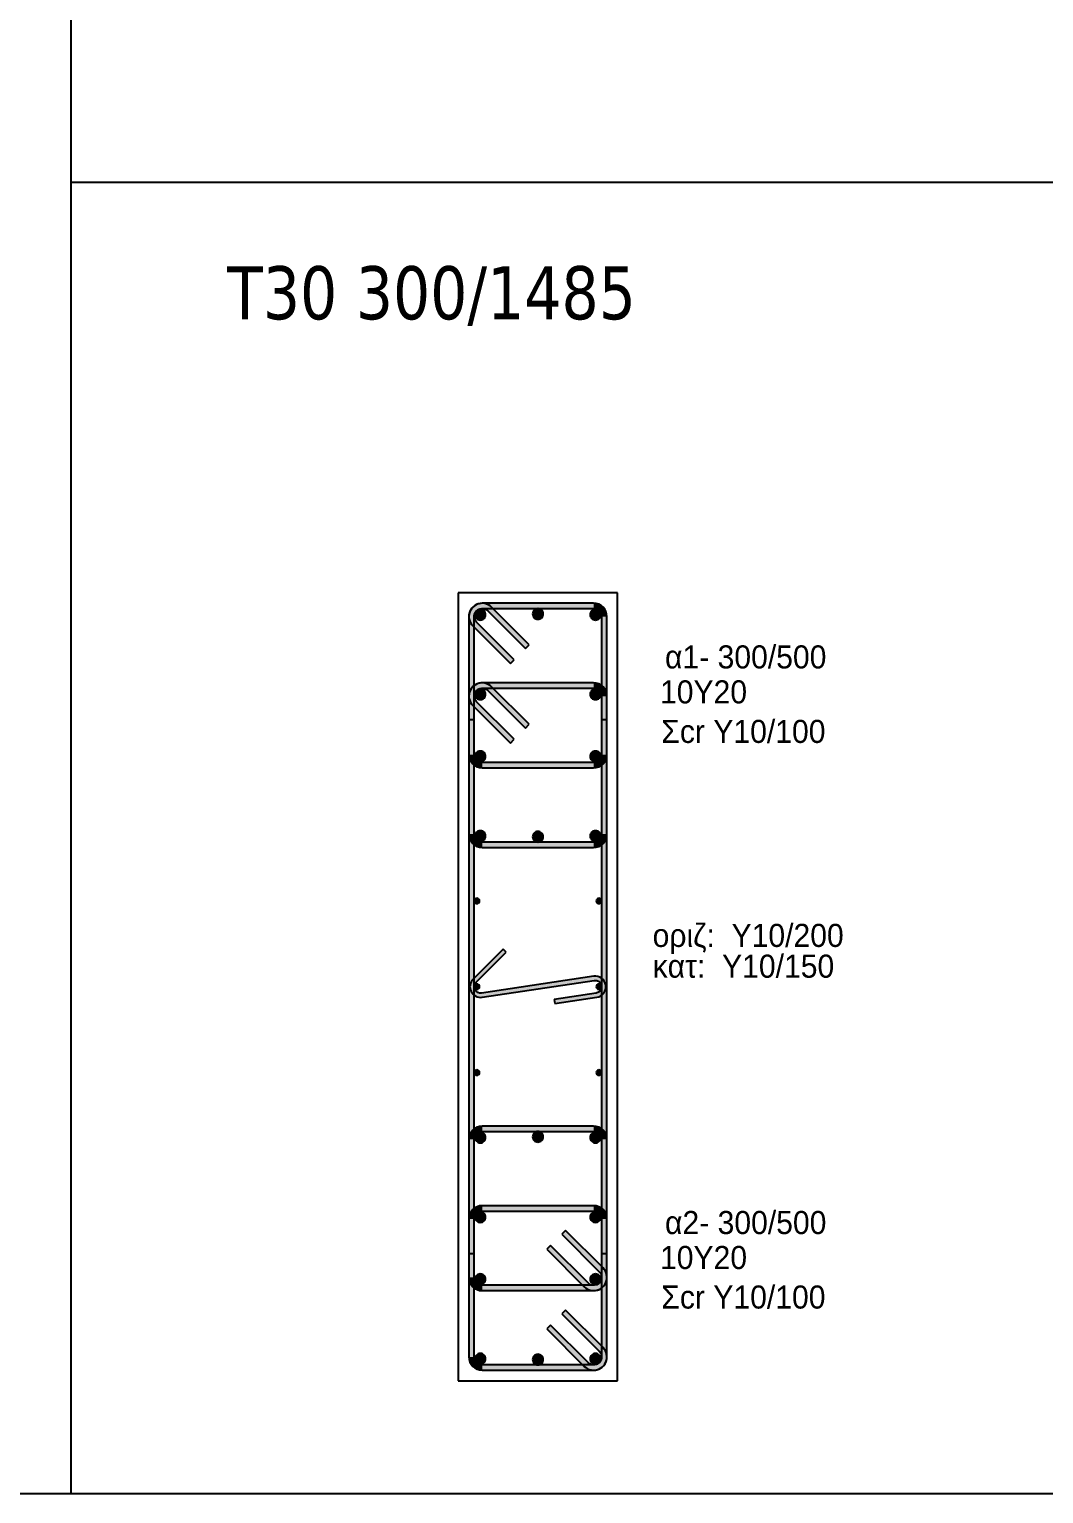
# Model space of a CAD drawing. Header units: millimetres. Extents: x -2171 to 1563, y -1758 to -1505.
# Drawn here: x -279.16 to -269.6, y -1630.29 to -1616.49 of the extents above; entities that cross this region are included whole.
import ezdxf

# ---------------------------------------------------------------- set-up
doc = ezdxf.new("R2010")
doc.units = ezdxf.units.MM
for name, color, linetype in [('-S_TEXT', 3, 'Continuous'), ('Col_Det', 7, 'Continuous'), ('Col_Det_Fill', 7, 'Continuous'), ('Geo_Col_Pro_1', 7, 'Continuous'), ('pinakaki', 153, 'Continuous')]:
    doc.layers.add(name, color=color, linetype=linetype)
doc.styles.add('S1Arl22_b_934_161', font='arial.ttf', dxfattribs={"width": 0.933629, "height": 0.002175})
doc.styles.get("Standard").update_dxf_attribs({"font": 'tahoma.ttf'})

msp = doc.modelspace()

# ---------------------------------------------------------------- hatches: boundary and pattern name
at = {"layer": 'Col_Det_Fill'}
for color, points in [(252, [(-274.8394, -1621.9758), (-274.804, -1621.9404, 0.6681786), (-275.0174, -1622.0288), (-274.9674, -1622.0288, -0.6681786)]), (252, [(-274.8924, -1621.9538), (-274.8924, -1621.9038, 0.6681786), (-274.9808, -1622.1172), (-274.9454, -1622.0818, -0.6681786)]), (252, [(-273.8424, -1621.9538), (-273.8424, -1621.9038), (-274.8924, -1621.9038), (-274.8924, -1621.9538)]), (252, [(-273.7674, -1622.0288), (-273.7174, -1622.0288, 0.4142136), (-273.8424, -1621.9038), (-273.8424, -1621.9538, -0.4142136)]), (252, [(-274.9674, -1622.0288), (-275.0174, -1622.0288), (-275.0174, -1624.0788), (-274.9674, -1624.0788)]), (12, [(-274.9101, -1621.9611, 0.4142136), (-274.9601, -1622.0111, 0.4142136), (-274.9101, -1622.0611, 0.4142136), (-274.8601, -1622.0111, 0.4142136)]), (252, [(-274.4858, -1622.3293), (-274.4505, -1622.294), (-274.804, -1621.9404), (-274.8394, -1621.9758)]), (133, [(-274.3674, -1621.9538, 0.4142136), (-274.4174, -1622.0038, 0.4142136), (-274.3674, -1622.0538, 0.4142136), (-274.3174, -1622.0038, 0.4142136)]), (12, [(-273.8247, -1621.9611, 0.4142136), (-273.8747, -1622.0111, 0.4142136), (-273.8247, -1622.0611, 0.4142136), (-273.7747, -1622.0111, 0.4142136)]), (252, [(-273.7674, -1624.0788), (-273.7174, -1624.0788), (-273.7174, -1622.0288), (-273.7674, -1622.0288)]), (252, [(-274.9454, -1622.0818), (-274.9808, -1622.1172), (-274.6272, -1622.4707), (-274.5919, -1622.4354)]), (252, [(-274.8394, -1622.7258), (-274.804, -1622.6904, 0.6681786), (-275.0174, -1622.7788), (-274.9674, -1622.7788, -0.6681786)]), (252, [(-274.8924, -1622.7038), (-274.8924, -1622.6538, 0.6681786), (-274.9808, -1622.8672), (-274.9454, -1622.8318, -0.6681786)]), (56, [(-274.9101, -1622.7111, 0.4142136), (-274.9601, -1622.7611, 0.4142136), (-274.9101, -1622.8111, 0.4142136), (-274.8601, -1622.7611, 0.4142136)]), (252, [(-273.8424, -1622.7038), (-273.8424, -1622.6538), (-274.8924, -1622.6538), (-274.8924, -1622.7038)]), (252, [(-274.4858, -1623.0793), (-274.4505, -1623.044), (-274.804, -1622.6904), (-274.8394, -1622.7258)]), (56, [(-273.8247, -1622.7111, 0.4142136), (-273.8747, -1622.7611, 0.4142136), (-273.8247, -1622.8111, 0.4142136), (-273.7747, -1622.7611, 0.4142136)]), (252, [(-273.7674, -1622.7788), (-273.7174, -1622.7788, 0.4142136), (-273.8424, -1622.6538), (-273.8424, -1622.7038, -0.4142136)]), (252, [(-274.9674, -1622.7788), (-275.0174, -1622.7788), (-275.0174, -1623.3288), (-274.9674, -1623.3288)]), (252, [(-274.9454, -1622.8318), (-274.9808, -1622.8672), (-274.6272, -1623.2207), (-274.5919, -1623.1854)]), (252, [(-273.7674, -1623.3288), (-273.7174, -1623.3288), (-273.7174, -1622.7788), (-273.7674, -1622.7788)]), (252, [(-274.9674, -1623.0023), (-275.0174, -1623.0023), (-275.0174, -1628.0322), (-274.9674, -1628.0322)]), (252, [(-273.7674, -1628.0322), (-273.7174, -1628.0322), (-273.7174, -1623.0023), (-273.7674, -1623.0023)]), (252, [(-274.9674, -1623.3288), (-275.0174, -1623.3288, 0.4142136), (-274.8924, -1623.4538), (-274.8924, -1623.4038, -0.4142136)]), (56, [(-274.9101, -1623.2965, 0.4142136), (-274.9601, -1623.3465, 0.4142136), (-274.9101, -1623.3965, 0.4142136), (-274.8601, -1623.3465, 0.4142136)]), (252, [(-274.8924, -1623.4038), (-274.8924, -1623.4538), (-273.8424, -1623.4538), (-273.8424, -1623.4038)]), (56, [(-273.8247, -1623.2965, 0.4142136), (-273.8747, -1623.3465, 0.4142136), (-273.8247, -1623.3965, 0.4142136), (-273.7747, -1623.3465, 0.4142136)]), (252, [(-273.8424, -1623.4038), (-273.8424, -1623.4538, 0.4142136), (-273.7174, -1623.3288), (-273.7674, -1623.3288, -0.4142136)]), (252, [(-274.9674, -1624.0788), (-275.0174, -1624.0788, 0.4142136), (-274.8924, -1624.2038), (-274.8924, -1624.1538, -0.4142136)]), (12, [(-274.9101, -1624.0465, 0.4142136), (-274.9601, -1624.0965, 0.4142136), (-274.9101, -1624.1465, 0.4142136), (-274.8601, -1624.0965, 0.4142136)]), (133, [(-274.3674, -1624.0538, 0.4142136), (-274.4174, -1624.1038, 0.4142136), (-274.3674, -1624.1538, 0.4142136), (-274.3174, -1624.1038, 0.4142136)]), (12, [(-273.8247, -1624.0465, 0.4142136), (-273.8747, -1624.0965, 0.4142136), (-273.8247, -1624.1465, 0.4142136), (-273.7747, -1624.0965, 0.4142136)]), (252, [(-273.8424, -1624.1538), (-273.8424, -1624.2038, 0.4142136), (-273.7174, -1624.0788), (-273.7674, -1624.0788, -0.4142136)]), (252, [(-274.8924, -1624.1538), (-274.8924, -1624.2038), (-273.8424, -1624.2038), (-273.8424, -1624.1538)]), (133, [(-274.9424, -1624.7336, 0.4142136), (-274.9174, -1624.7086, 0.4142136), (-274.9424, -1624.6836, 0.4142136), (-274.9674, -1624.7086, 0.4142136)]), (133, [(-273.7924, -1624.7336, 0.4142136), (-273.7674, -1624.7086, 0.4142136), (-273.7924, -1624.6836, 0.4142136), (-273.8174, -1624.7086, 0.4142136)]), (252, [(-274.9781, -1625.4465), (-274.9498, -1625.4748), (-274.667, -1625.192), (-274.6953, -1625.1637)]), (252, [(-274.8926, -1625.6161), (-274.8985, -1625.5766, -0.7233449), (-274.9498, -1625.4748), (-274.9781, -1625.4465, 0.7233449)]), (133, [(-274.9424, -1625.5422, 0.4142136), (-274.9174, -1625.5172, 0.4142136), (-274.9424, -1625.4922, 0.4142136), (-274.9674, -1625.5172, 0.4142136)]), (252, [(-273.8363, -1625.4579), (-273.8422, -1625.4183), (-274.8985, -1625.5766), (-274.8926, -1625.6161)]), (252, [(-273.8185, -1625.5766), (-273.8126, -1625.6161, 1), (-273.8422, -1625.4183), (-273.8363, -1625.4579, -1)]), (133, [(-273.7924, -1625.5422, 0.4142136), (-273.7674, -1625.5172, 0.4142136), (-273.7924, -1625.4922, 0.4142136), (-273.8174, -1625.5172, 0.4142136)]), (252, [(-274.2141, -1625.6358), (-274.2082, -1625.6754), (-273.8126, -1625.6161), (-273.8185, -1625.5766)]), (133, [(-274.9424, -1626.3509, 0.4142136), (-274.9174, -1626.3259, 0.4142136), (-274.9424, -1626.3009, 0.4142136), (-274.9674, -1626.3259, 0.4142136)]), (133, [(-273.7924, -1626.3509, 0.4142136), (-273.7674, -1626.3259, 0.4142136), (-273.7924, -1626.3009, 0.4142136), (-273.8174, -1626.3259, 0.4142136)]), (252, [(-274.8924, -1626.8807), (-274.8924, -1626.8307, 0.4142136), (-275.0174, -1626.9557), (-274.9674, -1626.9557, -0.4142136)]), (252, [(-273.8424, -1626.8807), (-273.8424, -1626.8307), (-274.8924, -1626.8307), (-274.8924, -1626.8807)]), (252, [(-273.7674, -1626.9557), (-273.7174, -1626.9557, 0.4142136), (-273.8424, -1626.8307), (-273.8424, -1626.8807, -0.4142136)]), (252, [(-274.9674, -1626.9557), (-275.0174, -1626.9557), (-275.0174, -1629.0057), (-274.9674, -1629.0057)]), (12, [(-274.9101, -1626.988, 0.4142136), (-274.8601, -1626.938, 0.4142136), (-274.9101, -1626.888, 0.4142136), (-274.9601, -1626.938, 0.4142136)]), (133, [(-274.3674, -1626.9807, 0.4142136), (-274.3174, -1626.9307, 0.4142136), (-274.3674, -1626.8807, 0.4142136), (-274.4174, -1626.9307, 0.4142136)]), (12, [(-273.8247, -1626.988, 0.4142136), (-273.7747, -1626.938, 0.4142136), (-273.8247, -1626.888, 0.4142136), (-273.8747, -1626.938, 0.4142136)]), (252, [(-273.7674, -1629.0057), (-273.7174, -1629.0057), (-273.7174, -1626.9557), (-273.7674, -1626.9557)]), (252, [(-274.8924, -1627.6307), (-274.8924, -1627.5807, 0.4142136), (-275.0174, -1627.7057), (-274.9674, -1627.7057, -0.4142136)]), (56, [(-274.9101, -1627.738, 0.4142136), (-274.8601, -1627.688, 0.4142136), (-274.9101, -1627.638, 0.4142136), (-274.9601, -1627.688, 0.4142136)]), (252, [(-273.8424, -1627.6307), (-273.8424, -1627.5807), (-274.8924, -1627.5807), (-274.8924, -1627.6307)]), (56, [(-273.8247, -1627.738, 0.4142136), (-273.7747, -1627.688, 0.4142136), (-273.8247, -1627.638, 0.4142136), (-273.8747, -1627.688, 0.4142136)]), (252, [(-273.7674, -1627.7057), (-273.7174, -1627.7057, 0.4142136), (-273.8424, -1627.5807), (-273.8424, -1627.6307, -0.4142136)]), (252, [(-274.9674, -1627.7057), (-275.0174, -1627.7057), (-275.0174, -1628.2557), (-274.9674, -1628.2557)]), (252, [(-273.7894, -1628.2027), (-273.754, -1628.1673), (-274.1076, -1627.8138), (-274.1429, -1627.8491)]), (252, [(-273.7674, -1628.2557), (-273.7174, -1628.2557), (-273.7174, -1627.7057), (-273.7674, -1627.7057)]), (252, [(-274.249, -1627.9552), (-274.2843, -1627.9905), (-273.9308, -1628.3441), (-273.8954, -1628.3087)]), (56, [(-274.9101, -1628.3234, 0.4142136), (-274.8601, -1628.2734, 0.4142136), (-274.9101, -1628.2234, 0.4142136), (-274.9601, -1628.2734, 0.4142136)]), (56, [(-273.8247, -1628.3234, 0.4142136), (-273.7747, -1628.2734, 0.4142136), (-273.8247, -1628.2234, 0.4142136), (-273.8747, -1628.2734, 0.4142136)]), (252, [(-273.8424, -1628.3307), (-273.8424, -1628.3807, 0.6681786), (-273.754, -1628.1673), (-273.7894, -1628.2027, -0.6681786)]), (252, [(-274.9674, -1628.2557), (-275.0174, -1628.2557, 0.4142136), (-274.8924, -1628.3807), (-274.8924, -1628.3307, -0.4142136)]), (252, [(-274.8924, -1628.3307), (-274.8924, -1628.3807), (-273.8424, -1628.3807), (-273.8424, -1628.3307)]), (252, [(-273.8954, -1628.3087), (-273.9308, -1628.3441, 0.6681786), (-273.7174, -1628.2557), (-273.7674, -1628.2557, -0.6681786)]), (252, [(-273.7894, -1628.9527), (-273.754, -1628.9173), (-274.1076, -1628.5638), (-274.1429, -1628.5991)]), (252, [(-274.249, -1628.7052), (-274.2843, -1628.7405), (-273.9308, -1629.0941), (-273.8954, -1629.0587)]), (252, [(-273.8424, -1629.0807), (-273.8424, -1629.1307, 0.6681786), (-273.754, -1628.9173), (-273.7894, -1628.9527, -0.6681786)]), (252, [(-274.9674, -1629.0057), (-275.0174, -1629.0057, 0.4142136), (-274.8924, -1629.1307), (-274.8924, -1629.0807, -0.4142136)]), (12, [(-274.9101, -1629.0734, 0.4142136), (-274.8601, -1629.0234, 0.4142136), (-274.9101, -1628.9734, 0.4142136), (-274.9601, -1629.0234, 0.4142136)]), (133, [(-274.3674, -1629.0807, 0.4142136), (-274.3174, -1629.0307, 0.4142136), (-274.3674, -1628.9807, 0.4142136), (-274.4174, -1629.0307, 0.4142136)]), (252, [(-273.8954, -1629.0587), (-273.9308, -1629.0941, 0.6681786), (-273.7174, -1629.0057), (-273.7674, -1629.0057, -0.6681786)]), (12, [(-273.8247, -1629.0734, 0.4142136), (-273.7747, -1629.0234, 0.4142136), (-273.8247, -1628.9734, 0.4142136), (-273.8747, -1629.0234, 0.4142136)]), (252, [(-274.8924, -1629.0807), (-274.8924, -1629.1307), (-273.8424, -1629.1307), (-273.8424, -1629.0807)])]:
    msp.add_hatch(color=color, dxfattribs=at).paths.add_polyline_path(points)

# ---------------------------------------------------------------- linework, layer by layer
at = {"layer": '-S_TEXT', "ltscale": 5}
msp.add_lwpolyline([(-298.9343, -1590.2497), (-240.7868, -1590.2497), (-240.7868, -1630.2944), (-298.9343, -1630.2944)], close=True, dxfattribs=at)
at = {"layer": 'Col_Det', "color": 7}
for points in [[(-273.6174, -1621.8038), (-275.1174, -1621.8038)], [(-275.1174, -1621.8038), (-275.1174, -1629.2307)], [(-273.8424, -1621.9038), (-274.8924, -1621.9038)], [(-273.6174, -1629.2307), (-273.6174, -1621.8038)], [(-275.0174, -1622.0288), (-275.0174, -1624.0788)], [(-274.9674, -1624.0788), (-274.9674, -1622.0288)], [(-274.8924, -1621.9538), (-273.8424, -1621.9538)], [(-274.8394, -1621.9758), (-274.4858, -1622.3293)], [(-274.4505, -1622.294), (-274.804, -1621.9404)], [(-273.7674, -1622.0288), (-273.7674, -1624.0788)], [(-273.7174, -1624.0788), (-273.7174, -1622.0288)], [(-274.9808, -1622.1172), (-274.6272, -1622.4707)], [(-274.5919, -1622.4354), (-274.9454, -1622.0818)], [(-274.4858, -1622.3293), (-274.4505, -1622.294)], [(-274.6272, -1622.4707), (-274.5919, -1622.4354)], [(-273.8424, -1622.6538), (-274.8924, -1622.6538)], [(-274.8924, -1622.7038), (-273.8424, -1622.7038)], [(-274.8394, -1622.7258), (-274.4858, -1623.0793)], [(-274.4505, -1623.044), (-274.804, -1622.6904)], [(-275.0174, -1622.7788), (-275.0174, -1623.3288)], [(-274.9808, -1622.8672), (-274.6272, -1623.2207)], [(-274.9674, -1623.3288), (-274.9674, -1622.7788)], [(-274.5919, -1623.1854), (-274.9454, -1622.8318)], [(-273.7674, -1622.7788), (-273.7674, -1623.3288)], [(-273.7174, -1623.3288), (-273.7174, -1622.7788)], [(-274.9674, -1623.0023), (-275.0174, -1623.0023)], [(-275.0174, -1623.0023), (-275.0174, -1628.0322)], [(-274.9674, -1628.0322), (-274.9674, -1623.0023)], [(-273.7174, -1623.0023), (-273.7674, -1623.0023)], [(-273.7674, -1623.0023), (-273.7674, -1628.0322)], [(-273.7174, -1628.0322), (-273.7174, -1623.0023)], [(-274.4858, -1623.0793), (-274.4505, -1623.044)], [(-274.6272, -1623.2207), (-274.5919, -1623.1854)], [(-273.8424, -1623.4038), (-274.8924, -1623.4038)], [(-274.8924, -1623.4538), (-273.8424, -1623.4538)], [(-273.8424, -1624.1538), (-274.8924, -1624.1538)], [(-274.8924, -1624.2038), (-273.8424, -1624.2038)], [(-274.6953, -1625.1637), (-274.9781, -1625.4465)], [(-274.9498, -1625.4748), (-274.667, -1625.192)], [(-274.667, -1625.192), (-274.6953, -1625.1637)], [(-273.8422, -1625.4183), (-274.8985, -1625.5766)], [(-274.8926, -1625.6161), (-273.8363, -1625.4579)], [(-273.8185, -1625.5766), (-274.2141, -1625.6358)], [(-274.2082, -1625.6754), (-273.8126, -1625.6161)], [(-274.2141, -1625.6358), (-274.2082, -1625.6754)], [(-273.8424, -1626.8307), (-274.8924, -1626.8307)], [(-275.0174, -1626.9557), (-275.0174, -1629.0057)], [(-274.9674, -1629.0057), (-274.9674, -1626.9557)], [(-274.8924, -1626.8807), (-273.8424, -1626.8807)], [(-273.7674, -1626.9557), (-273.7674, -1629.0057)], [(-273.7174, -1629.0057), (-273.7174, -1626.9557)], [(-273.8424, -1627.5807), (-274.8924, -1627.5807)], [(-274.8924, -1627.6307), (-273.8424, -1627.6307)], [(-275.0174, -1627.7057), (-275.0174, -1628.2557)], [(-274.9674, -1628.2557), (-274.9674, -1627.7057)], [(-274.1076, -1627.8138), (-274.1429, -1627.8491)], [(-273.754, -1628.1673), (-274.1076, -1627.8138)], [(-273.7674, -1627.7057), (-273.7674, -1628.2557)], [(-273.7174, -1628.2557), (-273.7174, -1627.7057)], [(-274.249, -1627.9552), (-274.2843, -1627.9905)], [(-273.8954, -1628.3087), (-274.249, -1627.9552)], [(-274.1429, -1627.8491), (-273.7894, -1628.2027)], [(-275.0174, -1628.0322), (-274.9674, -1628.0322)], [(-274.2843, -1627.9905), (-273.9308, -1628.3441)], [(-273.7674, -1628.0322), (-273.7174, -1628.0322)], [(-273.8424, -1628.3307), (-274.8924, -1628.3307)], [(-274.8924, -1628.3807), (-273.8424, -1628.3807)], [(-274.1076, -1628.5638), (-274.1429, -1628.5991)], [(-274.1429, -1628.5991), (-273.7894, -1628.9527)], [(-273.754, -1628.9173), (-274.1076, -1628.5638)], [(-274.249, -1628.7052), (-274.2843, -1628.7405)], [(-274.2843, -1628.7405), (-273.9308, -1629.0941)], [(-273.8954, -1629.0587), (-274.249, -1628.7052)], [(-273.8424, -1629.0807), (-274.8924, -1629.0807)], [(-274.8924, -1629.1307), (-273.8424, -1629.1307)], [(-275.1174, -1629.2307), (-273.6174, -1629.2307)]]:
    msp.add_lwpolyline(points, dxfattribs=at)
for points in [[(-274.804, -1621.9404, 0.6681786), (-275.0174, -1622.0288)], [(-274.8924, -1621.9038, 0.6681786), (-274.9808, -1622.1172)], [(-273.7174, -1622.0288, 0.4142136), (-273.8424, -1621.9038)], [(-274.9674, -1622.0288, -0.6681786), (-274.8394, -1621.9758, -0.6681786)], [(-274.9454, -1622.0818, -0.6681786), (-274.8924, -1621.9538, -0.6681786)], [(-274.9101, -1621.9611, 0.4142136), (-274.9601, -1622.0111, 0.4142136)], [(-274.9601, -1622.0111, 0.4142136), (-274.9101, -1622.0611, 0.4142136)], [(-274.8601, -1622.0111, 0.4142136), (-274.9101, -1621.9611, 0.4142136)], [(-274.9101, -1622.0611, 0.4142136), (-274.8601, -1622.0111, 0.4142136)], [(-274.3674, -1621.9538, 0.4142136), (-274.4174, -1622.0038, 0.4142136)], [(-274.4174, -1622.0038, 0.4142136), (-274.3674, -1622.0538, 0.4142136)], [(-274.3174, -1622.0038, 0.4142136), (-274.3674, -1621.9538, 0.4142136)], [(-274.3674, -1622.0538, 0.4142136), (-274.3174, -1622.0038, 0.4142136)], [(-273.8247, -1621.9611, 0.4142136), (-273.8747, -1622.0111, 0.4142136)], [(-273.8747, -1622.0111, 0.4142136), (-273.8247, -1622.0611, 0.4142136)], [(-273.8424, -1621.9538, -0.4142136), (-273.7674, -1622.0288, -0.4142136)], [(-273.7747, -1622.0111, 0.4142136), (-273.8247, -1621.9611, 0.4142136)], [(-273.8247, -1622.0611, 0.4142136), (-273.7747, -1622.0111, 0.4142136)], [(-274.804, -1622.6904, 0.6681786), (-275.0174, -1622.7788)], [(-274.8924, -1622.6538, 0.6681786), (-274.9808, -1622.8672)], [(-274.9674, -1622.7788, -0.6681786), (-274.8394, -1622.7258, -0.6681786)], [(-274.9454, -1622.8318, -0.6681786), (-274.8924, -1622.7038, -0.6681786)], [(-274.9101, -1622.7111, 0.4142136), (-274.9601, -1622.7611, 0.4142136)], [(-274.8601, -1622.7611, 0.4142136), (-274.9101, -1622.7111, 0.4142136)], [(-273.8247, -1622.7111, 0.4142136), (-273.8747, -1622.7611, 0.4142136)], [(-273.7174, -1622.7788, 0.4142136), (-273.8424, -1622.6538)], [(-273.8424, -1622.7038, -0.4142136), (-273.7674, -1622.7788, -0.4142136)], [(-273.7747, -1622.7611, 0.4142136), (-273.8247, -1622.7111, 0.4142136)], [(-274.9601, -1622.7611, 0.4142136), (-274.9101, -1622.8111, 0.4142136)], [(-274.9101, -1622.8111, 0.4142136), (-274.8601, -1622.7611, 0.4142136)], [(-273.8747, -1622.7611, 0.4142136), (-273.8247, -1622.8111, 0.4142136)], [(-273.8247, -1622.8111, 0.4142136), (-273.7747, -1622.7611, 0.4142136)], [(-275.0174, -1623.3288, 0.4142136), (-274.8924, -1623.4538)], [(-274.8924, -1623.4038, -0.4142136), (-274.9674, -1623.3288, -0.4142136)], [(-274.9101, -1623.2965, 0.4142136), (-274.9601, -1623.3465, 0.4142136)], [(-274.9601, -1623.3465, 0.4142136), (-274.9101, -1623.3965, 0.4142136)], [(-274.8601, -1623.3465, 0.4142136), (-274.9101, -1623.2965, 0.4142136)], [(-274.9101, -1623.3965, 0.4142136), (-274.8601, -1623.3465, 0.4142136)], [(-273.8247, -1623.2965, 0.4142136), (-273.8747, -1623.3465, 0.4142136)], [(-273.8747, -1623.3465, 0.4142136), (-273.8247, -1623.3965, 0.4142136)], [(-273.8424, -1623.4538, 0.4142136), (-273.7174, -1623.3288)], [(-273.7674, -1623.3288, -0.4142136), (-273.8424, -1623.4038, -0.4142136)], [(-273.7747, -1623.3465, 0.4142136), (-273.8247, -1623.2965, 0.4142136)], [(-273.8247, -1623.3965, 0.4142136), (-273.7747, -1623.3465, 0.4142136)], [(-275.0174, -1624.0788, 0.4142136), (-274.8924, -1624.2038)], [(-274.8924, -1624.1538, -0.4142136), (-274.9674, -1624.0788, -0.4142136)], [(-274.9101, -1624.0465, 0.4142136), (-274.9601, -1624.0965, 0.4142136)], [(-274.9601, -1624.0965, 0.4142136), (-274.9101, -1624.1465, 0.4142136)], [(-274.8601, -1624.0965, 0.4142136), (-274.9101, -1624.0465, 0.4142136)], [(-274.9101, -1624.1465, 0.4142136), (-274.8601, -1624.0965, 0.4142136)], [(-274.3674, -1624.0538, 0.4142136), (-274.4174, -1624.1038, 0.4142136)], [(-274.4174, -1624.1038, 0.4142136), (-274.3674, -1624.1538, 0.4142136)], [(-274.3174, -1624.1038, 0.4142136), (-274.3674, -1624.0538, 0.4142136)], [(-274.3674, -1624.1538, 0.4142136), (-274.3174, -1624.1038, 0.4142136)], [(-273.8247, -1624.0465, 0.4142136), (-273.8747, -1624.0965, 0.4142136)], [(-273.8747, -1624.0965, 0.4142136), (-273.8247, -1624.1465, 0.4142136)], [(-273.8424, -1624.2038, 0.4142136), (-273.7174, -1624.0788)], [(-273.7674, -1624.0788, -0.4142136), (-273.8424, -1624.1538, -0.4142136)], [(-273.7747, -1624.0965, 0.4142136), (-273.8247, -1624.0465, 0.4142136)], [(-273.8247, -1624.1465, 0.4142136), (-273.7747, -1624.0965, 0.4142136)], [(-274.9424, -1624.6836, 0.4142136), (-274.9674, -1624.7086, 0.4142136)], [(-274.9674, -1624.7086, 0.4142136), (-274.9424, -1624.7336, 0.4142136)], [(-274.9174, -1624.7086, 0.4142136), (-274.9424, -1624.6836, 0.4142136)], [(-274.9424, -1624.7336, 0.4142136), (-274.9174, -1624.7086, 0.4142136)], [(-273.7924, -1624.6836, 0.4142136), (-273.8174, -1624.7086, 0.4142136)], [(-273.8174, -1624.7086, 0.4142136), (-273.7924, -1624.7336, 0.4142136)], [(-273.7674, -1624.7086, 0.4142136), (-273.7924, -1624.6836, 0.4142136)], [(-273.7924, -1624.7336, 0.4142136), (-273.7674, -1624.7086, 0.4142136)], [(-274.9781, -1625.4465, 0.7233449), (-274.8926, -1625.6161, 0.7233449)], [(-274.8985, -1625.5766, -0.7233449), (-274.9498, -1625.4748)], [(-274.9424, -1625.4922, 0.4142136), (-274.9674, -1625.5172, 0.4142136)], [(-274.9174, -1625.5172, 0.4142136), (-274.9424, -1625.4922, 0.4142136)], [(-273.8126, -1625.6161, 1), (-273.8422, -1625.4183)], [(-273.8363, -1625.4579, -1), (-273.8185, -1625.5766, -1)], [(-273.7924, -1625.4922, 0.4142136), (-273.8174, -1625.5172, 0.4142136)], [(-273.7674, -1625.5172, 0.4142136), (-273.7924, -1625.4922, 0.4142136)], [(-274.9674, -1625.5172, 0.4142136), (-274.9424, -1625.5422, 0.4142136)], [(-274.9424, -1625.5422, 0.4142136), (-274.9174, -1625.5172, 0.4142136)], [(-273.8174, -1625.5172, 0.4142136), (-273.7924, -1625.5422, 0.4142136)], [(-273.7924, -1625.5422, 0.4142136), (-273.7674, -1625.5172, 0.4142136)], [(-274.9424, -1626.3009, 0.4142136), (-274.9674, -1626.3259, 0.4142136)], [(-274.9174, -1626.3259, 0.4142136), (-274.9424, -1626.3009, 0.4142136)], [(-273.7924, -1626.3009, 0.4142136), (-273.8174, -1626.3259, 0.4142136)], [(-273.7674, -1626.3259, 0.4142136), (-273.7924, -1626.3009, 0.4142136)], [(-274.9674, -1626.3259, 0.4142136), (-274.9424, -1626.3509, 0.4142136)], [(-274.9424, -1626.3509, 0.4142136), (-274.9174, -1626.3259, 0.4142136)], [(-273.8174, -1626.3259, 0.4142136), (-273.7924, -1626.3509, 0.4142136)], [(-273.7924, -1626.3509, 0.4142136), (-273.7674, -1626.3259, 0.4142136)], [(-274.8924, -1626.8307, 0.4142136), (-275.0174, -1626.9557)], [(-273.7174, -1626.9557, 0.4142136), (-273.8424, -1626.8307)], [(-274.9674, -1626.9557, -0.4142136), (-274.8924, -1626.8807, -0.4142136)], [(-274.9101, -1626.888, 0.4142136), (-274.9601, -1626.938, 0.4142136)], [(-274.9601, -1626.938, 0.4142136), (-274.9101, -1626.988, 0.4142136)], [(-274.8601, -1626.938, 0.4142136), (-274.9101, -1626.888, 0.4142136)], [(-274.9101, -1626.988, 0.4142136), (-274.8601, -1626.938, 0.4142136)], [(-274.3674, -1626.8807, 0.4142136), (-274.4174, -1626.9307, 0.4142136)], [(-274.4174, -1626.9307, 0.4142136), (-274.3674, -1626.9807, 0.4142136)], [(-274.3174, -1626.9307, 0.4142136), (-274.3674, -1626.8807, 0.4142136)], [(-274.3674, -1626.9807, 0.4142136), (-274.3174, -1626.9307, 0.4142136)], [(-273.8247, -1626.888, 0.4142136), (-273.8747, -1626.938, 0.4142136)], [(-273.8747, -1626.938, 0.4142136), (-273.8247, -1626.988, 0.4142136)], [(-273.8424, -1626.8807, -0.4142136), (-273.7674, -1626.9557, -0.4142136)], [(-273.7747, -1626.938, 0.4142136), (-273.8247, -1626.888, 0.4142136)], [(-273.8247, -1626.988, 0.4142136), (-273.7747, -1626.938, 0.4142136)], [(-274.8924, -1627.5807, 0.4142136), (-275.0174, -1627.7057)], [(-274.9674, -1627.7057, -0.4142136), (-274.8924, -1627.6307, -0.4142136)], [(-274.9101, -1627.638, 0.4142136), (-274.9601, -1627.688, 0.4142136)], [(-274.9601, -1627.688, 0.4142136), (-274.9101, -1627.738, 0.4142136)], [(-274.8601, -1627.688, 0.4142136), (-274.9101, -1627.638, 0.4142136)], [(-274.9101, -1627.738, 0.4142136), (-274.8601, -1627.688, 0.4142136)], [(-273.8247, -1627.638, 0.4142136), (-273.8747, -1627.688, 0.4142136)], [(-273.8747, -1627.688, 0.4142136), (-273.8247, -1627.738, 0.4142136)], [(-273.7174, -1627.7057, 0.4142136), (-273.8424, -1627.5807)], [(-273.8424, -1627.6307, -0.4142136), (-273.7674, -1627.7057, -0.4142136)], [(-273.7747, -1627.688, 0.4142136), (-273.8247, -1627.638, 0.4142136)], [(-273.8247, -1627.738, 0.4142136), (-273.7747, -1627.688, 0.4142136)], [(-274.9101, -1628.2234, 0.4142136), (-274.9601, -1628.2734, 0.4142136)], [(-274.8601, -1628.2734, 0.4142136), (-274.9101, -1628.2234, 0.4142136)], [(-273.8247, -1628.2234, 0.4142136), (-273.8747, -1628.2734, 0.4142136)], [(-273.8424, -1628.3807, 0.6681786), (-273.754, -1628.1673)], [(-273.7894, -1628.2027, -0.6681786), (-273.8424, -1628.3307, -0.6681786)], [(-273.7747, -1628.2734, 0.4142136), (-273.8247, -1628.2234, 0.4142136)], [(-275.0174, -1628.2557, 0.4142136), (-274.8924, -1628.3807)], [(-274.8924, -1628.3307, -0.4142136), (-274.9674, -1628.2557, -0.4142136)], [(-274.9601, -1628.2734, 0.4142136), (-274.9101, -1628.3234, 0.4142136)], [(-274.9101, -1628.3234, 0.4142136), (-274.8601, -1628.2734, 0.4142136)], [(-273.9308, -1628.3441, 0.6681786), (-273.7174, -1628.2557)], [(-273.7674, -1628.2557, -0.6681786), (-273.8954, -1628.3087, -0.6681786)], [(-273.8747, -1628.2734, 0.4142136), (-273.8247, -1628.3234, 0.4142136)], [(-273.8247, -1628.3234, 0.4142136), (-273.7747, -1628.2734, 0.4142136)], [(-273.8424, -1629.1307, 0.6681786), (-273.754, -1628.9173)], [(-275.0174, -1629.0057, 0.4142136), (-274.8924, -1629.1307)], [(-274.8924, -1629.0807, -0.4142136), (-274.9674, -1629.0057, -0.4142136)], [(-274.9101, -1628.9734, 0.4142136), (-274.9601, -1629.0234, 0.4142136)], [(-274.9601, -1629.0234, 0.4142136), (-274.9101, -1629.0734, 0.4142136)], [(-274.8601, -1629.0234, 0.4142136), (-274.9101, -1628.9734, 0.4142136)], [(-274.9101, -1629.0734, 0.4142136), (-274.8601, -1629.0234, 0.4142136)], [(-274.3674, -1628.9807, 0.4142136), (-274.4174, -1629.0307, 0.4142136)], [(-274.4174, -1629.0307, 0.4142136), (-274.3674, -1629.0807, 0.4142136)], [(-274.3174, -1629.0307, 0.4142136), (-274.3674, -1628.9807, 0.4142136)], [(-274.3674, -1629.0807, 0.4142136), (-274.3174, -1629.0307, 0.4142136)], [(-273.9308, -1629.0941, 0.6681786), (-273.7174, -1629.0057)], [(-273.7674, -1629.0057, -0.6681786), (-273.8954, -1629.0587, -0.6681786)], [(-273.8247, -1628.9734, 0.4142136), (-273.8747, -1629.0234, 0.4142136)], [(-273.8747, -1629.0234, 0.4142136), (-273.8247, -1629.0734, 0.4142136)], [(-273.7894, -1628.9527, -0.6681786), (-273.8424, -1629.0807, -0.6681786)], [(-273.7747, -1629.0234, 0.4142136), (-273.8247, -1628.9734, 0.4142136)], [(-273.8247, -1629.0734, 0.4142136), (-273.7747, -1629.0234, 0.4142136)]]:
    msp.add_lwpolyline(points, format="xyb", dxfattribs=at)
at = {"layer": 'Geo_Col_Pro_1', "color": 4, "linetype": 'Continuous', "ltscale": 0.5}
for p, q in [((-278.7662, -1610.5817), (-278.7662, -1630.2944)), ((-278.7662, -1617.934), (-269.4096, -1617.934))]:
    msp.add_line(p, q, dxfattribs=at)

# ---------------------------------------------------------------- texts
at = {"layer": 'Col_Det', "color": 7, "style": 'S1Arl22_b_934_161', "width": 0.933629}
for s, p in [(' α1- 300/500', (-273.2487, -1622.5175)), ('10Y20', (-273.2173, -1622.8471)), ('Σcr Y10/100', (-273.2054, -1623.2196)), ('οριζ:  Y10/200', (-273.2869, -1625.142)), ('κατ:  Y10/150', (-273.2869, -1625.432)), (' α2- 300/500', (-273.2487, -1627.8477)), ('10Y20', (-273.2173, -1628.1773)), ('Σcr Y10/100', (-273.2054, -1628.5498))]:
    msp.add_text(s, height=0.2175, dxfattribs=at).set_placement(p)
at = {"layer": 'pinakaki', "color": 1, "width": 0.933629}
msp.add_text('Τ30 300/1485 ', height=0.5, dxfattribs=at).set_placement((-277.2951, -1619.2268))

doc.saveas('drawing.dxf')
